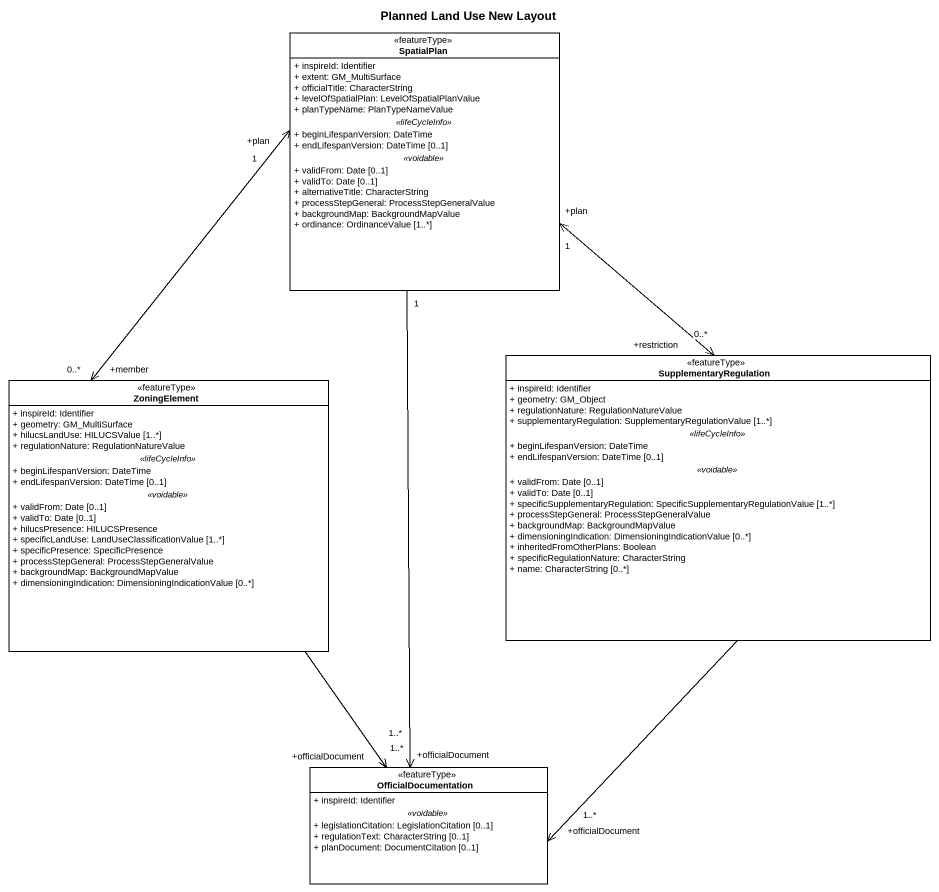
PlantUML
@startuml
title Planned Land Use New Layout
hide circle
hide empty members
skinparam classAttributeIconSize 0
class SpatialPlan <<featureType>> {
  + inspireId: Identifier
  + extent: GM_MultiSurface
  + officialTitle: CharacterString
  + levelOfSpatialPlan: LevelOfSpatialPlanValue
  + planTypeName: PlanTypeNameValue
  .. <<lifeCycleInfo>> ..
  + beginLifespanVersion: DateTime
  + endLifespanVersion: DateTime [0..1]
  .. <<voidable>> ..
  + validFrom: Date [0..1]
  + validTo: Date [0..1]
  + alternativeTitle: CharacterString
  + processStepGeneral: ProcessStepGeneralValue
  + backgroundMap: BackgroundMapValue
  + ordinance: OrdinanceValue [1..*]
}
class SupplementaryRegulation <<featureType>> {
  + inspireId: Identifier
  + geometry: GM_Object
  + regulationNature: RegulationNatureValue
  + supplementaryRegulation: SupplementaryRegulationValue [1..*]
  .. <<lifeCycleInfo>> ..
  + beginLifespanVersion: DateTime
  + endLifespanVersion: DateTime [0..1]
  .. <<voidable>> ..
  + validFrom: Date [0..1]
  + validTo: Date [0..1]
  + specificSupplementaryRegulation: SpecificSupplementaryRegulationValue [1..*]
  + processStepGeneral: ProcessStepGeneralValue
  + backgroundMap: BackgroundMapValue
  + dimensioningIndication: DimensioningIndicationValue [0..*]
  + inheritedFromOtherPlans: Boolean
  + specificRegulationNature: CharacterString
  + name: CharacterString [0..*]
}
class ZoningElement <<featureType>> {
  + inspireId: Identifier
  + geometry: GM_MultiSurface
  + hilucsLandUse: HILUCSValue [1..*]
  + regulationNature: RegulationNatureValue
  .. <<lifeCycleInfo>> ..
  + beginLifespanVersion: DateTime
  + endLifespanVersion: DateTime [0..1]
  .. <<voidable>> ..
  + validFrom: Date [0..1]
  + validTo: Date [0..1]
  + hilucsPresence: HILUCSPresence
  + specificLandUse: LandUseClassificationValue [1..*]
  + specificPresence: SpecificPresence
  + processStepGeneral: ProcessStepGeneralValue
  + backgroundMap: BackgroundMapValue
  + dimensioningIndication: DimensioningIndicationValue [0..*]
}
class OfficialDocumentation <<featureType>> {
  + inspireId: Identifier
  .. <<voidable>> ..
  + legislationCitation: LegislationCitation [0..1]
  + regulationText: CharacterString [0..1]
  + planDocument: DocumentCitation [0..1]
}
SpatialPlan "+plan\n1" <--> "+restriction\n0..*" SupplementaryRegulation
SpatialPlan "+plan\n1" <--> "+member\n0..*" ZoningElement
SupplementaryRegulation --> "+officialDocument\n1..*" OfficialDocumentation
OfficialDocumentation "+officialDocument\n1..*" <-up- "1" SpatialPlan
OfficialDocumentation "+officialDocument\n1..*" <-up- ZoningElement
@enduml
